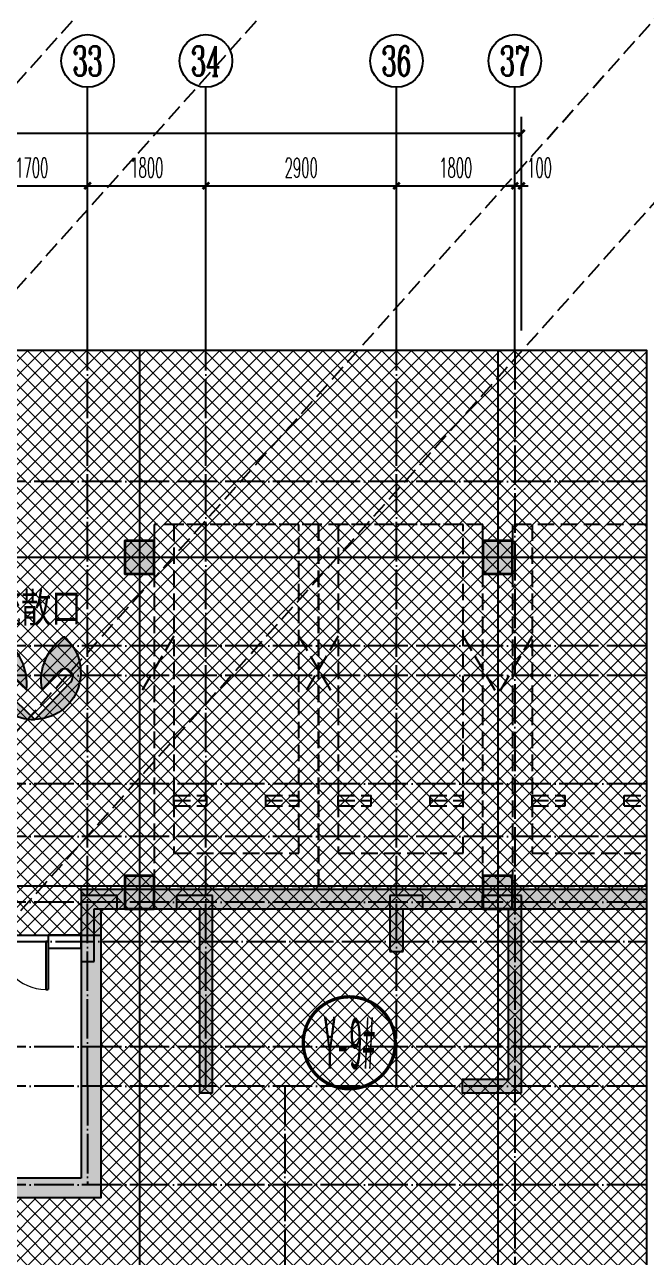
# Model space of a CAD drawing. Extents: x 27938 to 1507990, y 110129 to 923079.
# Drawn here: x 703334 to 712792, y 498017 to 516773 of the extents above; entities that cross this region are included whole.
import ezdxf
from ezdxf.enums import TextEntityAlignment as Align
from ezdxf.xclip import XClip

# ---------------------------------------------------------------- set-up
doc = ezdxf.new("R2010")
doc.units = 0
doc.header["$LTSCALE"] = 1000
doc.header["$MEASUREMENT"] = 0
doc.header["$XCLIPFRAME"] = 0
for name, pattern in [('__DASH', [0.35, 0.25, -0.1]), ('DASH', [0.35, 0.25, -0.1]), ('DOTE', [2.4200000000000004, 2, -0.2, 0.02, -0.2])]:
    doc.linetypes.add(name, pattern=pattern)
for name, color, linetype in [('----建筑底图', 8, 'Continuous'), ('0-R疏散口', 20, 'Continuous'), ('AXIS', 3, 'Continuous'), ('AXIS_TEXT', 7, 'Continuous'), ('COLUMN', 9, 'Continuous'), ('DIM_IDEN', 67, 'Continuous'), ('DOOR_FIRE_TEXT', 7, 'Continuous'), ('DOTE', 1, 'Continuous'), ('HS-A-停车位（标准）', 9, 'Continuous'), ('HS-A-墙-砼', 41, 'Continuous'), ('PUB_HATCH', 8, 'Continuous'), ('WALL', 9, 'Continuous'), ('WINDOW', 4, 'Continuous'), ('建-墙-填充', 8, 'Continuous'), ('疏散口', 20, 'Continuous')]:
    doc.layers.add(name, color=color, linetype=linetype)
doc.layers.add('填充', color=251, linetype='Continuous', lineweight=5)
doc.layers.add('砼柱', color=2, linetype='Continuous', lineweight=35)
doc.styles.add('-宋体', font='', dxfattribs={"width": 0.8})
doc.styles.add('_TCH_AXIS', font='COMPLEX', dxfattribs={"bigfont": 'GBCBIG'})
doc.styles.add('_TCH_DIM_T3', font='SIMPLEX.shx', dxfattribs={"width": 0.4941176470588236, "bigfont": 'GBCBIG.shx'})
doc.styles.add('_TCH_LABEL', font='simhei.ttf')
doc.styles.add('_TCH_WINDOW', font='SIMPLEX.shx', dxfattribs={"width": 0.7, "height": 3.5, "bigfont": 'GBCBIG.shx'})
doc.styles.add('COMPLEX', font='COMPLEX')
doc.styles.get('-宋体').set_extended_font_data('SimSun')
doc.dimstyles.new('_TCH_ARCH&&100', dxfattribs={"dimtxt": 297.5, "dimasz": 100, "dimexe": 250, "dimexo": 300, "dimgap": 126.25, "dimtad": 1, "dimdec": 0, "dimzin": 0, "dimdsep": 46, "dimtxsty": '_TCH_DIM_T3', "dimblk": 'ARCHTICK', "dimcen": 0.09, "dimclrt": 4, "dimazin": 2, "dimtfac": 1, "dimtdec": 0, "dimtix": 1, "dimtmove": 2, "dimatfit": 3, "dimfxl": 100, "dimtolj": 1, "dimtzin": 0, "dimarcsym": 0})

# ---------------------------------------------------------------- blocks, each defined once
blk = doc.blocks.new('A$C25A378E3')
at = {"layer": 'HS-A-停车位（标准）', "color": 0, "linetype": 'DASH'}
for p, q in [((299.9288666398497, 4280.200665866025), (299.9276344913524, 4120.200664976728)), ((299.9282505712472, 4200.200665451237), (799.9279646449722, 4200.00894667895)), ((299.9288666398497, 4280.200665866025), (799.9285807174165, 4280.00894703425)), ((799.9285807174165, 4280.00894703425), (799.9273485837039, 4120.008946264163)), ((1699.929113851395, 4280.193678615266), (1699.927881702897, 4120.19367778569)), ((1699.928497782676, 4200.193678200361), (2199.928211856517, 4200.001959428308)), ((1699.929113851395, 4280.193678615266), (2199.928827928961, 4280.001959843212)), ((2199.928827928961, 4280.001959843212), (2199.927595795365, 4120.001958953799)), ((299.9276344913524, 4120.200664976728), (799.9273485837039, 4120.008946264163)), ((1699.927881702897, 4120.19367778569), (2199.927595795365, 4120.001958953799)), ((300.0205537431175, 1700.046125917463), (-199.9740653929766, 2550.049336581258)), ((2200.020893819514, 1700.035927985562), (2700.026429273654, 2550.032717227354))]:
    blk.add_line(p, q, dxfattribs=at)
for points in [[(1.164153218269348e-10, 5499.999999999884), (2499.999999842257, 5499.971898506512), (2499.938176556607, -0.02810114610474557), (-0.06182328553404659, 3.472669050097466e-07)], [(299.9943796824664, 4999.996627852321), (2199.994379562442, 4999.975270717288), (2199.938176575466, -0.02472896687686443), (299.9381766954903, -0.003371831844560802)]]:
    blk.add_lwpolyline(points, close=True, dxfattribs=at)
blk = doc.blocks.new('A$C1DD019F9')
at = {"layer": '疏散口'}
h = blk.add_hatch(color=0, dxfattribs=at)
edge = h.paths.add_edge_path()
edge.add_line((1657.837590239942, 3315.723901660649), (367.3306208625436, 2025.216944172512))
edge.add_arc((562.7390984487897, 1829.808464785995), 276.3493204781321, 134.999999736071, 315.0000450135555)
edge.add_line((758.1477304548025, 1634.400139819365), (1381.488251060247, 2257.740654682275))
edge.add_arc((-487.2515846193137, 1989.868379143272), 1887.841129295078, -24.12321173134552, 8.157426411511608, ccw=False)
edge.add_arc((-487.2518275084583, 1989.868449001487), 1887.841379523462, 303.5961554791981, 335.8767893464231, ccw=False)
edge.add_arc((1657.83757689014, 1657.627985069564), 1658.095916591085, 89.99999953869542, 228.4172749558772, ccw=False)
h = blk.add_hatch(color=0, dxfattribs=at)
edge = h.paths.add_edge_path()
edge.add_line((1657.837590239942, 3315.723901660649), (2948.344559617341, 2025.216944172512))
edge.add_arc((2752.936082031095, 1829.808464785995), 276.3493204781321, -135.00004501355562, 45.000000263928996, ccw=False)
edge.add_line((2557.527450025082, 1634.400139819365), (1934.186929419636, 2257.740654682275))
edge.add_arc((3802.926765099197, 1989.868379143272), 1887.841129295078, 171.8425735884883, 204.1232117313454)
edge.add_arc((3802.927007988342, 1989.868449001489), 1887.841379523464, 204.123210653577, 236.403844520802)
edge.add_arc((1657.837603589745, 1657.627985069564), 1658.095916591085, 311.5827250441228, 450.0000004613047)
at = {"layer": '疏散口', "color": 0}
for points in [[(1657.837590239942, 3315.723901660649), (367.3306208625437, 2025.216944172512, 1.000000395120669), (758.1477304548025, 1634.400139819365), (1381.488251060247, 2257.740654682275, -0.1417897514410627), (1235.721885070204, 1218.307265423704, -0.141789732410033), (557.3581269979476, 417.3751685111782, -0.6899650482418342), (1657.837590239942, 3315.723901660649)], [(1657.837590239942, 3315.723901660649), (2948.344559617341, 2025.216944172512, -1.000000395120669), (2557.527450025082, 1634.400139819365), (1934.186929419636, 2257.740654682275, 0.1417897514410627), (2079.953295409679, 1218.307265423704, 0.141789732410033), (2758.317053481937, 417.3751685111782, 0.6899650482418342), (1657.837590239942, 3315.723901660649)]]:
    blk.add_lwpolyline(points, format="xyb", close=True, dxfattribs=at)
blk = doc.blocks.new('GFDGFSDFGD')
at = {"layer": 'PUB_HATCH'}
for points in [[(464566.5323886855, 373023.7243817647), (464016.6169796197, 373023.7242364523), (464016.6175497696, 372023.7232685714), (464216.6167312602, 372023.7239847798), (464216.6166784351, 372823.7236273639), (464566.5323204177, 372823.7234225881)], [(465466.6143274726, 373023.7242148577), (465466.6143274726, 372823.7242148577), (465816.6143274726, 372823.7242148577), (465816.6143262736, 370023.7242154307), (466016.6143262736, 370023.7242154307), (466016.6143274726, 373023.7242148577)], [(469216.5278856933, 373023.7489891218), (468716.6142146345, 373023.7489891474), (468716.614215821, 372173.7490466764), (468916.614215821, 372173.7490466764), (468916.6142146345, 372823.7489891474), (469216.5278856932, 372823.7489891325)], [(470116.5278858056, 373023.7242363702), (470116.5400559873, 372823.7242219659), (470516.6248608171, 372823.7242150244), (470516.6271137528, 370223.7253745406), (469816.6220033753, 370223.7236638459), (469816.6219505749, 370023.7246210462), (470716.6247331647, 370023.7284206367), (470716.6245596325, 373023.7248241129)]]:
    blk.add_hatch(color=0, dxfattribs=at).paths.add_polyline_path(points)
at = {"layer": 'COLUMN', "color": 0}
for p, q in [((464566.5323886855, 373023.7243817647), (464016.6169796197, 373023.7242364523)), ((464016.6169796197, 373023.7242364523), (464016.6175497696, 372023.7232685714)), ((464566.5323204177, 372823.7234225881), (464566.5323886855, 373023.7243817647)), ((465466.6143274726, 373023.7242148577), (465466.6143274726, 372823.7242148577)), ((466016.6143274726, 373023.7242148577), (465466.6143274726, 373023.7242148577)), ((466016.6143262736, 370023.7242154307), (466016.6143274726, 373023.7242148577)), ((469216.5278856933, 373023.7489891218), (468716.6142146345, 373023.7489891474)), ((468716.6142146345, 373023.7489891474), (468716.614215821, 372173.7490466764)), ((469216.5278856932, 372823.7489891325), (469216.5278856933, 373023.7489891218)), ((470716.6245596325, 373023.7248241129), (470116.5278858056, 373023.7242363702)), ((470116.5278858056, 373023.7242363702), (470116.5400559873, 372823.7242219659)), ((470716.6247331647, 370023.7284206367), (470716.6245596325, 373023.7248241129)), ((464216.6167312602, 372023.7239847798), (464216.6166784351, 372823.7236273639)), ((464216.6166784351, 372823.7236273639), (464566.5323204177, 372823.7234225881)), ((465466.6143274726, 372823.7242148577), (465816.6143274726, 372823.7242148577)), ((465816.6143274726, 372823.7242148577), (465816.6143262736, 370023.7242154307)), ((468916.614215821, 372173.7490466764), (468916.6142146345, 372823.7489891474)), ((468916.6142146345, 372823.7489891474), (469216.5278856932, 372823.7489891325)), ((470116.5400559873, 372823.7242219659), (470516.6248608171, 372823.7242150244)), ((470516.6248608171, 372823.7242150244), (470516.6271137528, 370223.7253745406)), ((468716.614215821, 372173.7490466764), (468916.614215821, 372173.7490466764)), ((464016.6175497696, 372023.7232685714), (464216.6167312602, 372023.7239847798)), ((470516.6271137528, 370223.7253745406), (469816.6220033753, 370223.7236638459)), ((469816.6220033753, 370223.7236638459), (469816.6219505749, 370023.7246210462)), ((465816.6143262736, 370023.7242154307), (466016.6143262736, 370023.7242154307)), ((469816.6219505749, 370023.7246210462), (470716.6247331647, 370023.7284206367))]:
    blk.add_line(p, q, dxfattribs=at)
blk = doc.blocks.new('$DorLib2D$00000002')
at = {"color": 0}
for p, q in [((-0.5, -5.684341886080802e-17), (-0.5000000000000007, 0.4875)), ((-0.4750000000000007, 0.4875), (-0.5000000000000007, 0.4875)), ((-0.475, -2.842170943040401e-17), (-0.4750000000000007, 0.4875)), ((0.475, -2.842170943040401e-17), (0.4750000000000007, 0.4875)), ((0.4750000000000007, 0.4875), (0.5000000000000007, 0.4875)), ((0.5, -5.684341886080802e-17), (0.5000000000000007, 0.4875)), ((-0.5, -5.684341886080802e-17), (-0.475, -2.842170943040401e-17)), ((0.5, -5.684341886080802e-17), (0.475, -2.842170943040401e-17))]:
    blk.add_line(p, q, dxfattribs=at)
at = {"color": 0, "lineweight": 13}
for centre, start, end in [((-0.4875, -4.263256414560601e-17), 0, 88.53071641864632), ((0.4875, -4.263256414560601e-17), 91.4692835813537, 180)]:
    blk.add_arc(centre, 0.4875, start, end, dxfattribs=at)
blk = doc.blocks.new('A$C74D73064')
at = {"layer": 'PUB_HATCH'}
for points in [[(-5569.964898866485, 26769.25646163791), (-6019.964898866485, 26769.25646163791), (-6019.964898866485, 26269.25646163791), (-5569.964898866485, 26269.25646163791)], [(-119.9648988664849, 26769.25646163791), (-569.9648988664849, 26769.25646163791), (-569.9648988664849, 26269.25646163791), (-119.9648988664849, 26269.25646163791)], [(-5569.964920751168, 21673.62310547428), (-6019.964920751168, 21673.62310547428), (-6019.964920751168, 21173.62310547428), (-5569.964920751168, 21173.62310547428)], [(-119.9818156244, 21673.62394356821), (-569.9818156244, 21673.62394356821), (-569.9818156244, 21173.62394356821), (-119.9818156244, 21173.62394356821)]]:
    blk.add_hatch(color=0, dxfattribs=at).paths.add_polyline_path(points)
at = {"layer": '填充'}
h = blk.add_hatch(dxfattribs=at)
h.set_pattern_fill('ANSI37', color=0, scale=100, style=0)
h.set_pattern_definition([(45, (-58932.59737397294, 57522.26104246161), (-112.2532015133644, 112.2532015133644), []), (135, (-58932.59737397294, 57522.26104246161), (-112.2532015133644, -112.2532015133644), [])])
h.paths.add_polyline_path([(-11083.82789761451, 26773.63365745218), (-11083.82091777574, 25273.6292442854), (-8583.827084053715, 25273.6292442854), (-8583.82764116174, 22973.6350746504), (-11083.82720834459, 22973.62955984916), (-11083.82773066033, 20773.90402130107), (-6383.836486936198, 20773.90256077482), (-6383.836485874082, 16773.62446525844), (-11233.82635060087, 16773.62446654285), (-11233.82674736297, 16773.624465956), (-14033.82971208036, 16773.62446596113), (-14033.82971208199, 18873.63040226582), (-14183.83259612235, 18873.56265653472), (-14183.8314515333, 20773.77960344986), (-14083.83046232309, 20773.89393582311), (-14083.83740852779, 26773.63032405323)], flags=16)
h.paths.add_polyline_path([(-39083.80215025903, 26773.63365745207), (-39083.8091300978, 25273.62924428529), (-41583.80296381982, 25273.62924428529), (-41583.80240671179, 22973.63507465029), (-39083.80283952894, 22973.62955984904), (-39083.80231721321, 20773.90402130096), (-43683.6098452587, 20773.90256089554), (-43683.60984632082, 16773.62446537917), (-38933.80369727267, 16773.62446654274), (-38933.80330051057, 16773.62446595589), (-36133.80033579317, 16773.62446596101), (-36133.80033579154, 18873.6304022657), (-35983.79745175119, 18873.5626565346), (-35983.79859634023, 21373.59815458627), (-36083.79958555044, 21373.71248695953), (-36083.79263934575, 26773.63032405311)], flags=16)
h.paths.add_polyline_path([(-52083.80424523528, 29673.63447373034), (1916.182622306049, 29673.63447373034), (1916.182622306049, 10173.63447490719), (-52083.80424523528, 10173.63447490719)])
at = {"layer": '建-墙-填充'}
for points in [[(-6383.836483505897, 21173.76156635326), (-6683.836483144089, 21473.76156635326), (-6683.836488450533, 17073.79138292617), (-6383.836488812339, 16773.79138256435)], [(-6683.836483144089, 21473.76156635326), (-6383.836483505897, 21173.76156635326), (16180.0351011306, 21173.76156635326), (16180.0351011306, 21473.76156635326)], [(-6383.836488812339, 16773.79138256435), (-6683.836488450533, 17073.79138292617), (-13733.82971208636, 17073.79139142903), (-14033.82971208636, 16773.79139179085)]]:
    blk.add_hatch(color=0, dxfattribs=at).paths.add_polyline_path(points)
at = {"color": 0}
for points in [[(-52083.80424523528, 29673.63447373034), (1916.182622306049, 29673.63447373034), (1916.182622306049, 10173.63447490719), (-52083.80424523528, 10173.63447490719)], [(-11083.82789761451, 26773.63365745218), (-11083.82091777574, 25273.6292442854), (-8583.827084053715, 25273.6292442854), (-8583.82764116174, 22973.6350746504), (-11083.82720834459, 22973.62955984916), (-11083.82773066033, 20773.90402130107), (-6383.836486936198, 20773.90256077482), (-6383.836485874082, 16773.62446525844), (-11233.82635060087, 16773.62446654285), (-11233.82674736297, 16773.624465956), (-14033.82971208036, 16773.62446596113), (-14033.82971208199, 18873.63040226582), (-14183.83259612235, 18873.56265653472), (-14183.8314515333, 20773.77960344986), (-14083.83046232309, 20773.89393582311), (-14083.83740852779, 26773.63032405323)]]:
    blk.add_lwpolyline(points, close=True, dxfattribs=at)
at = {"layer": 'DIM_IDEN', "color": 0, "const_width": 50}
blk.add_lwpolyline([(-1902.400361848646, 19134.14588786091, 1), (-3302.400361848646, 19134.14588786091, 1)], format="xyb", close=True, dxfattribs=at)
at = {"layer": 'DOTE', "color": 0}
for p, q in [((-5794.964898869745, 128076.6066358481), (-5794.964898869745, 3986.254199284944)), ((-344.9648988696281, 128076.6066358481), (-344.9648988696281, 3986.254199284944)), ((186069.1586907372, 26519.29986870708), (-82096.49317365023, 26519.29986870696)), ((186069.1586907371, 21519.29986870696), (-82096.49317365023, 21519.29986870696))]:
    blk.add_line(p, q, dxfattribs=at)
at = {"layer": 'DOTE', "color": 0, "linetype": 'DOTE', "ltscale": 0.3}
blk.add_line((-6583.60638117051, 18473.63624121994), (-6583.606385543186, 16973.63631640736), dxfattribs=at)
at = {"layer": 'HS-A-墙-砼', "color": 0}
for p, q in [((-6683.836483144089, 21473.76156635326), (-6683.836488450533, 17073.79138292617)), ((-6683.836483144089, 21473.76156635326), (16180.0351011306, 21473.76156635326)), ((-6383.836483505897, 21173.76156635326), (-6383.836488812339, 16773.79138256435)), ((-6383.836483505897, 21173.76156635326), (16180.0351011306, 21173.76156635326)), ((-6683.836488450533, 17073.79138292617), (-13733.82971208636, 17073.79139142903)), ((-6383.836488812339, 16773.79138256435), (-14033.82971208636, 16773.79139179085))]:
    blk.add_line(p, q, dxfattribs=at)
at = {"layer": 'PUB_HATCH', "color": 0}
for points in [[(-5569.964898866485, 26769.25646163791), (-6019.964898866485, 26769.25646163791), (-6019.964898866485, 26269.25646163791), (-5569.964898866485, 26269.25646163791)], [(-119.9648988664849, 26769.25646163791), (-569.9648988664849, 26769.25646163791), (-569.9648988664849, 26269.25646163791), (-119.9648988664849, 26269.25646163791)], [(-5569.964920751168, 21673.62310547428), (-6019.964920751168, 21673.62310547428), (-6019.964920751168, 21173.62310547428), (-5569.964920751168, 21173.62310547428)], [(-119.9818156244, 21673.62394356821), (-569.9818156244, 21673.62394356821), (-569.9818156244, 21173.62394356821), (-119.9818156244, 21173.62394356821)]]:
    blk.add_lwpolyline(points, close=True, dxfattribs=at)
at = {"layer": 'WALL', "color": 0}
for p, q in [((-6683.811249687241, 20773.90130220226), (-7184.096622192388, 20773.90130218409)), ((-7184.096622192388, 20773.90130218409), (-7184.096622185129, 20573.90130218409)), ((-6683.811249679981, 20573.90130220226), (-6683.811249687241, 20773.90130220226)), ((-7184.096622185129, 20573.90130218409), (-6683.811249679981, 20573.90130220226))]:
    blk.add_line(p, q, dxfattribs=at)
at = {"layer": '填充', "color": 0}
blk.add_lwpolyline([(-11083.82789761451, 26773.63365745218), (-11083.82091777574, 25273.6292442854), (-8583.827084053715, 25273.6292442854), (-8583.82764116174, 22973.6350746504), (-11083.82720834459, 22973.62955984916), (-11083.82773066033, 20773.90402130107), (-6383.836486936198, 20773.90256077482), (-6383.836485874082, 16773.62446525844), (-11233.82635060087, 16773.62446654285), (-11233.82674736297, 16773.624465956), (-14033.82971208036, 16773.62446596113), (-14033.82971208199, 18873.63040226582), (-14183.83259612235, 18873.56265653472), (-14183.8314515333, 20773.77960344986), (-14083.83046232309, 20773.89393582311), (-14083.83740852779, 26773.63032405323)], close=True, dxfattribs=at)
at = {"layer": '砼柱', "color": 0, "lineweight": 35}
for points in [[(-5569.964898866485, 26769.25646163791), (-6019.964898866485, 26769.25646163791), (-6019.964898866485, 26269.25646163791), (-5569.964898866485, 26269.25646163791)], [(-119.9648988664849, 26769.25646163791), (-569.9648988664849, 26769.25646163791), (-569.9648988664849, 26269.25646163791), (-119.9648988664849, 26269.25646163791)], [(-5569.964920751168, 21673.62310547428), (-6019.964920751168, 21673.62310547428), (-6019.964920751168, 21173.62310547428), (-5569.964920751168, 21173.62310547428)], [(-119.9818156244, 21673.62394356821), (-569.9818156244, 21673.62394356821), (-569.9818156244, 21173.62394356821), (-119.9818156244, 21173.62394356821)]]:
    blk.add_lwpolyline(points, close=True, dxfattribs=at)
at = {"color": 169}
blk.add_blockref('GFDGFSDFGD', (-470700.3817029707, -351650.0903577822), dxfattribs=at)
at = {"layer": '0-R疏散口', "color": 169, "xscale": -0.4305656706515025, "yscale": 0.4305656706515025, "zscale": 0.4305656706515025, "rotation": 181.4259203059818}
blk.add_blockref('A$C1DD019F9', (-8134.123135322705, 25463.04783778498), dxfattribs=at)
at = {"layer": 'HS-A-停车位（标准）', "color": 169, "linetype": 'DASH', "xscale": -0.9999999999999996, "rotation": 179.9993559612105}
for p in [(-5569.903075583745, 27019.29986835911), (-3069.903075583745, 27019.29986835911), (-119.9030755836284, 27019.29986835911)]:
    blk.add_blockref('A$C25A378E3', p, dxfattribs=at)
at = {"layer": 'WINDOW', "color": 169}
ref = blk.add_blockref('$DorLib2D$00000002', (-7934.096622188749, 20673.90130215687), dxfattribs=dict(at, xscale=1500, yscale=1500, zscale=1500, rotation=180.0000000020798))
ref.add_attrib('A', 'JFM1521', (-7942.42669442627, 20964.50920094727), dxfattribs={"layer": 'DOOR_FIRE_TEXT', "ltscale": 0.5, "height": 5.95, "rotation": 2.079777428427719e-09, "style": '_TCH_WINDOW', "width": 0.4941176470588236})
at = {"layer": '0-R疏散口', "color": 0, "style": '-宋体', "width": 0.75}
blk.add_text('疏散口', height=450, dxfattribs=at).set_placement((-8058.04081348388, 25531.91781258874))
at = {"layer": 'DIM_IDEN', "color": 0, "style": '_TCH_LABEL', "width": 0.34765625}
blk.add_text('Y-9#', height=791.9595949289333, dxfattribs=at).set_placement((-2998.380159313112, 18738.16609039644), (-2206.420564384179, 18738.16609039644), align=Align.FIT)
blk = doc.blocks.new('HFHFTHFD')
at = {"layer": 'DOTE', "color": 0, "linetype": 'DOTE', "ltscale": 0.3}
for p, q in [((464116.57870278, 601748.8100473222), (464116.5787021944, 612948.8100463543)), ((465916.5787028704, 601748.8100473222), (465916.5787028704, 612948.8100463543)), ((468816.5787029798, 601748.8100391305), (468816.5787029798, 612948.8100463543)), ((470616.5787020952, 612948.8100463543), (470616.5787020951, 593448.8100475312)), ((472616.5787020951, 610948.8100463543), (418616.5787028495, 610948.8100463543)), ((472616.5787020951, 608448.8100463543), (418616.5787028495, 608448.8100463543)), ((472616.5787020951, 607998.8100463543), (418616.5787028495, 607998.8100463543)), ((472616.5787020951, 606348.8100465569), (418616.5787028495, 606348.8100465569)), ((472616.5787020951, 605548.8100406288), (418616.5787028495, 605548.8100406289)), ((472616.5787020951, 604548.8100471114), (418616.5787028495, 604548.8100471116)), ((418616.5787028495, 603949.0803176122), (472616.5787020951, 603949.0802720234)), ((472616.5787020951, 602348.8100463724), (418616.5787028495, 602348.8100463726)), ((472616.5787020951, 601748.8100473221), (418616.5787028495, 601748.8100473222)), ((467116.5787022669, 601748.8100392178), (467116.5787022669, 593448.8100475312)), ((472616.5787020951, 600248.810045596), (418616.5787028495, 600248.8100466327))]:
    blk.add_line(p, q, dxfattribs=at)
blk = doc.blocks.new('_ArchTick')
at = {"color": 0, "linetype": 'ByBlock', "const_width": 0.4}
blk.add_lwpolyline([(-0.5, -0.5), (0.5, 0.5)], dxfattribs=at)
blk = doc.blocks.new('*D346')
at = {"layer": 'AXIS', "color": 0, "lineweight": -2}
for p, q in [((710791.7965463687, 512120.5607451783), (710791.7965463687, 514570.5607451758)), ((710891.7965463719, 512120.5607451733), (710891.7965463719, 514570.5607451758)), ((710791.7965463687, 514320.5607451758), (710691.7965463687, 514320.5607451758)), ((710791.7965463687, 514320.5607451758), (710891.7965463719, 514320.5607451758)), ((710891.7965463719, 514320.5607451758), (710991.7965463719, 514320.5607451758))]:
    blk.add_line(p, q, dxfattribs=at)
at = {"layer": 'Defpoints', "color": 0}
for p in [(710891.7965463719, 514320.5607451758), (710791.7965463687, 511820.5607451783), (710891.7965463719, 511820.5607451733)]:
    blk.add_point(p, dxfattribs=at)
at = {"layer": 'AXIS', "color": 0, "lineweight": -2, "xscale": 100, "yscale": 100, "zscale": 100}
blk.add_blockref('_ArchTick', (710791.7965463687, 514320.5607451758), dxfattribs=at)
at = {"layer": 'AXIS', "color": 0, "lineweight": -2, "xscale": 100, "yscale": 100, "zscale": 100, "rotation": 180}
blk.add_blockref('_ArchTick', (710891.7965463719, 514320.5607451758), dxfattribs=at)
at = {"layer": 'AXIS', "color": 4, "insert": (711166.7965465107, 514595.5607451597), "char_height": 297.5, "attachment_point": 5, "style": '_TCH_DIM_T3'}
blk.add_mtext('\\A1;100', dxfattribs=at)
blk = doc.blocks.new('*D347')
at = {"layer": 'AXIS', "color": 0, "lineweight": -2}
for p, q in [((708991.7965463686, 512120.5607452682), (708991.7965463686, 514570.5607452233)), ((710791.7965463689, 512120.5607451783), (710791.7965463689, 514570.5607452233)), ((708991.7965463686, 514320.5607452233), (710791.7965463689, 514320.5607452233))]:
    blk.add_line(p, q, dxfattribs=at)
at = {"layer": 'Defpoints', "color": 0}
for p in [(710791.7965463689, 514320.5607452233), (708991.7965463686, 511820.5607452682), (710791.7965463689, 511820.5607451783)]:
    blk.add_point(p, dxfattribs=at)
at = {"layer": 'AXIS', "color": 0, "lineweight": -2, "xscale": 100, "yscale": 100, "zscale": 100, "rotation": 180}
blk.add_blockref('_ArchTick', (708991.7965463686, 514320.5607452233), dxfattribs=at)
at = {"layer": 'AXIS', "color": 0, "lineweight": -2, "xscale": 100, "yscale": 100, "zscale": 100}
blk.add_blockref('_ArchTick', (710791.7965463689, 514320.5607452233), dxfattribs=at)
at = {"layer": 'AXIS', "color": 4, "insert": (709891.7965463687, 514595.5607452233), "char_height": 297.5, "attachment_point": 5, "style": '_TCH_DIM_T3'}
blk.add_mtext('\\A1;1800', dxfattribs=at)
blk = doc.blocks.new('*D348')
at = {"layer": 'AXIS', "color": 0, "lineweight": -2}
for p, q in [((706091.7965471442, 512120.5607454132), (706091.7965471442, 514570.5607453408)), ((708991.7965463686, 512120.5607452682), (708991.7965463686, 514570.5607453408)), ((706091.7965471442, 514320.5607453408), (708991.7965463686, 514320.5607453408))]:
    blk.add_line(p, q, dxfattribs=at)
at = {"layer": 'Defpoints', "color": 0}
for p in [(708991.7965463686, 514320.5607453408), (706091.7965471442, 511820.5607454132), (708991.7965463686, 511820.5607452682)]:
    blk.add_point(p, dxfattribs=at)
at = {"layer": 'AXIS', "color": 0, "lineweight": -2, "xscale": 100, "yscale": 100, "zscale": 100, "rotation": 180}
blk.add_blockref('_ArchTick', (706091.7965471442, 514320.5607453408), dxfattribs=at)
at = {"layer": 'AXIS', "color": 0, "lineweight": -2, "xscale": 100, "yscale": 100, "zscale": 100}
blk.add_blockref('_ArchTick', (708991.7965463686, 514320.5607453408), dxfattribs=at)
at = {"layer": 'AXIS', "color": 4, "insert": (707541.7965467564, 514595.5607453408), "char_height": 297.5, "attachment_point": 5, "style": '_TCH_DIM_T3'}
blk.add_mtext('\\A1;2900', dxfattribs=at)
blk = doc.blocks.new('*D349')
at = {"layer": 'AXIS', "color": 0, "lineweight": -2}
for p, q in [((704291.7965464683, 512120.5607455033), (704291.7965464683, 514570.5607454582)), ((706091.7965471442, 512120.5607454132), (706091.7965471442, 514570.5607454582)), ((704291.7965464683, 514320.5607454582), (706091.7965471442, 514320.5607454582))]:
    blk.add_line(p, q, dxfattribs=at)
at = {"layer": 'Defpoints', "color": 0}
for p in [(706091.7965471442, 514320.5607454582), (704291.7965464683, 511820.5607455033), (706091.7965471442, 511820.5607454132)]:
    blk.add_point(p, dxfattribs=at)
at = {"layer": 'AXIS', "color": 0, "lineweight": -2, "xscale": 100, "yscale": 100, "zscale": 100, "rotation": 180}
blk.add_blockref('_ArchTick', (704291.7965464683, 514320.5607454582), dxfattribs=at)
at = {"layer": 'AXIS', "color": 0, "lineweight": -2, "xscale": 100, "yscale": 100, "zscale": 100}
blk.add_blockref('_ArchTick', (706091.7965471442, 514320.5607454582), dxfattribs=at)
at = {"layer": 'AXIS', "color": 4, "insert": (705191.7965468062, 514595.5607454582), "char_height": 297.5, "attachment_point": 5, "style": '_TCH_DIM_T3'}
blk.add_mtext('\\A1;1800', dxfattribs=at)
blk = doc.blocks.new('*D350')
at = {"layer": 'AXIS', "color": 0, "lineweight": -2}
for p, q in [((702591.7965476054, 512120.5607455883), (702591.7965476054, 514570.5607455458)), ((704291.7965464683, 512120.5607455033), (704291.7965464683, 514570.5607455458)), ((702591.7965476054, 514320.5607455458), (704291.7965464683, 514320.5607455458))]:
    blk.add_line(p, q, dxfattribs=at)
at = {"layer": 'Defpoints', "color": 0}
for p in [(704291.7965464683, 514320.5607455458), (702591.7965476054, 511820.5607455883), (704291.7965464683, 511820.5607455033)]:
    blk.add_point(p, dxfattribs=at)
at = {"layer": 'AXIS', "color": 0, "lineweight": -2, "xscale": 100, "yscale": 100, "zscale": 100, "rotation": 180}
blk.add_blockref('_ArchTick', (702591.7965476054, 514320.5607455458), dxfattribs=at)
at = {"layer": 'AXIS', "color": 0, "lineweight": -2, "xscale": 100, "yscale": 100, "zscale": 100}
blk.add_blockref('_ArchTick', (704291.7965464683, 514320.5607455458), dxfattribs=at)
at = {"layer": 'AXIS', "color": 4, "insert": (703441.7965470369, 514595.5607455458), "char_height": 297.5, "attachment_point": 5, "style": '_TCH_DIM_T3'}
blk.add_mtext('\\A1;1700', dxfattribs=at)
blk = doc.blocks.new('*D370')
at = {"layer": 'AXIS', "color": 0, "lineweight": -2}
for p, q in [((660691.7965470682, 512120.5607451691), (660691.7965470682, 515370.5607464287)), ((710891.7965463717, 512120.5607451691), (710891.7965463717, 515370.5607464287)), ((660691.7965470682, 515120.5607464287), (710891.7965463717, 515120.5607464287))]:
    blk.add_line(p, q, dxfattribs=at)
at = {"layer": 'Defpoints', "color": 0}
for p in [(710891.7965463717, 515120.5607464287), (660691.7965470682, 511820.5607451691), (710891.7965463717, 511820.5607451691)]:
    blk.add_point(p, dxfattribs=at)
at = {"layer": 'AXIS', "color": 0, "lineweight": -2, "xscale": 100, "yscale": 100, "zscale": 100, "rotation": 180}
blk.add_blockref('_ArchTick', (660691.7965470682, 515120.5607464287), dxfattribs=at)
at = {"layer": 'AXIS', "color": 0, "lineweight": -2, "xscale": 100, "yscale": 100, "zscale": 100}
blk.add_blockref('_ArchTick', (710891.7965463717, 515120.5607464287), dxfattribs=at)
at = {"layer": 'AXIS', "color": 4, "insert": (685791.79654672, 515395.5607464287), "char_height": 297.5, "attachment_point": 5, "style": '_TCH_DIM_T3'}
blk.add_mtext('\\A1;50200', dxfattribs=at)
blk = doc.blocks.new('_AXISO')
at = {"color": 0}
blk.add_circle((0, 0), 0.5, dxfattribs=at)
at = {"layer": 'AXIS_TEXT', "color": 0, "style": 'COMPLEX', "width": 1.041666666666667}
blk.add_attdef('A', text='', height=0.56, dxfattribs=at).set_placement((-0.25, -0.28), (0.25, -0.28), align=Align.FIT)

msp = doc.modelspace()

# ---------------------------------------------------------------- linework, layer by layer
at = {"color": 8, "linetype": '__DASH'}
for p, q in [((696891.9914966241, 508820.5605000536), (714214.622180082, 528174.5959937625)), ((699691.9914955011, 508820.5605000538), (717014.622178959, 528174.5959937625)), ((697041.7951345929, 499120.5607602462), (714364.4258180509, 518474.5962539549)), ((699541.9908008686, 499120.5607602462), (716864.6214843265, 518474.5962539549))]:
    msp.add_line(p, q, dxfattribs=at)
at = {"layer": 'AXIS', "color": 8}
for p, q in [((704291.7965464682, 511820.5607455104), (704291.7965466683, 515820.5607455104)), ((706091.7965471441, 511820.5607454135), (706091.7965473438, 515820.5607454135)), ((708991.7965463687, 511820.5607452682), (708991.7965465689, 515820.5607452682)), ((710791.796546369, 511820.5607451784), (710791.7965465691, 515820.5607451784))]:
    msp.add_line(p, q, dxfattribs=at)

# ---------------------------------------------------------------- block references
at = {"layer": '----建筑底图', "color": 169}
ref = msp.add_blockref('A$C74D73064', (710875.5995507984, 482146.9262726993), dxfattribs=at)
XClip(ref).set_block_clipping_path([(-52083.80424523528, 10173.634474907187), (1916.182622306107, 29673.634473730403)])
at = {"layer": '----建筑底图', "color": 8}
msp.add_blockref('GFDGFSDFGD', (240175.2178478277, 130496.8359149172), dxfattribs=at)
at = {"color": 169}
msp.add_blockref('HFHFTHFD', (240175.2178442443, -101128.249299926), dxfattribs=at)
at = {"layer": 'AXIS', "color": 8}
ref = msp.add_blockref('_AXISO', (704291.7965466883, 516220.5607455104), dxfattribs=dict(at, xscale=800, yscale=800, zscale=800))
ref.add_attrib('A', '33', dxfattribs={"layer": 'AXIS_TEXT', "color": 8, "ltscale": 0.5, "height": 452.5483399593904, "style": '_TCH_AXIS', "width": 0.6363636363637437}).set_placement((704065.5223767086, 515994.2865755307), (704518.070716668, 515994.2865755307), align=Align.FIT)
ref = msp.add_blockref('_AXISO', (706091.7965473639, 516220.5607454135), dxfattribs=dict(at, xscale=800, yscale=800, zscale=800))
ref.add_attrib('A', '34', dxfattribs={"layer": 'AXIS_TEXT', "color": 8, "ltscale": 0.5, "height": 452.5483399593904, "style": '_TCH_AXIS', "width": 0.6000000000001013}).set_placement((705865.5223773841, 515994.2865754339), (706318.0707173436, 515994.2865754339), align=Align.FIT)
ref = msp.add_blockref('_AXISO', (708991.7965465889, 516220.5607452682), dxfattribs=dict(at, xscale=800, yscale=800, zscale=800))
ref.add_attrib('A', '36', dxfattribs={"layer": 'AXIS_TEXT', "color": 8, "ltscale": 0.5, "height": 452.5483399593904, "style": '_TCH_AXIS', "width": 0.6363636363637437}).set_placement((708765.5223766092, 515994.2865752886), (709218.0707165686, 515994.2865752886), align=Align.FIT)
ref = msp.add_blockref('_AXISO', (710791.7965465891, 516220.5607451784), dxfattribs=dict(at, xscale=800, yscale=800, zscale=800))
ref.add_attrib('A', '37', dxfattribs={"layer": 'AXIS_TEXT', "color": 8, "ltscale": 0.5, "height": 452.5483399593904, "style": '_TCH_AXIS', "width": 0.6363636363637435}).set_placement((710565.5223766094, 515994.2865751987), (711018.0707165689, 515994.2865751987), align=Align.FIT)

# ---------------------------------------------------------------- dimensions: what is measured, and where the dimension line sits
for p1, p2, distance, picture, middle in [((660691.7965470682, 511820.5607451691), (710891.7965463717, 511820.5607451691), 3300.0000012595556, '*D370', (685791.79654672, 515395.5607464287)), ((702591.7965476054, 511820.5607455883), (704291.7965464683, 511820.5607455033), 2500.000000042492, '*D350', (703441.7965470369, 514595.5607455458)), ((704291.7965464683, 511820.5607455033), (706091.7965471442, 511820.5607454132), 2500.000000044994, '*D349', (705191.7965468062, 514595.5607454582)), ((706091.7965471442, 511820.5607454132), (708991.7965463686, 511820.5607452682), 2500.000000072585, '*D348', (707541.7965467564, 514595.5607453408)), ((708991.7965463686, 511820.5607452682), (710791.7965463689, 511820.5607451783), 2500.000000044994, '*D347', (709891.7965463687, 514595.5607452233))]:
    dim = msp.add_aligned_dim(p1=p1, p2=p2, distance=distance, dimstyle='_TCH_ARCH&&100', dxfattribs=at)
    dim.commit()
    dim.dimension.update_dxf_attribs({"geometry": picture, "text_midpoint": middle})
dim = msp.add_linear_dim(base=(710891.7965463719, 514320.5607451758), p1=(710791.7965463687, 511820.5607451783), p2=(710891.7965463719, 511820.5607451733), angle=359.99999999713185, dimstyle='_TCH_ARCH&&100', dxfattribs=at)
dim.commit()
dim.dimension.update_dxf_attribs({"geometry": '*D346', "text_midpoint": (711166.7965465107, 514595.5607451597), "dimtype": 129})

doc.saveas('drawing.dxf')
